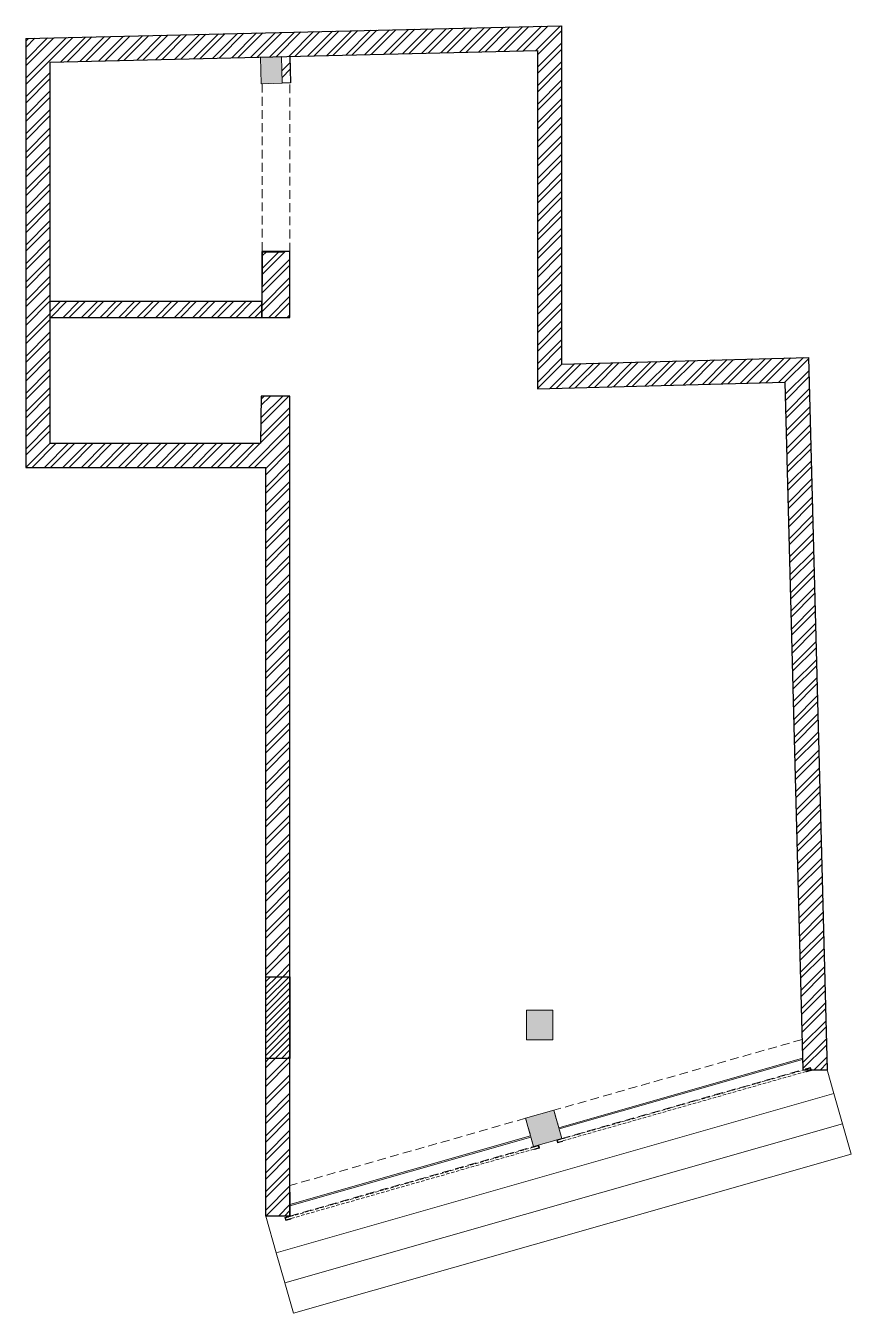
# Model space of a CAD drawing. Header units: feet. Extents: x -5156 to 2705, y -8476 to 3790.
import ezdxf

# ---------------------------------------------------------------- set-up
doc = ezdxf.new("R2010")
doc.units = ezdxf.units.FT
doc.header["$LTSCALE"] = 33
doc.header["$MEASUREMENT"] = 0
doc.linetypes.add('HIDDEN', pattern=[9.525, 6.35, -3.175])
doc.linetypes.add('HIDDENX2', pattern=[0.75, 0.5, -0.25])
for name, color, linetype, lineweight in [('A-COL', 243, 'Continuous', 9), ('A-Glazing', 4, 'Continuous', 20), ('A-shutter', 8, 'Continuous', 18), ('A-STAIR', 6, 'Continuous', 5), ('beam', 90, 'Continuous', 9), ('column hatch', 5, 'Continuous', 0), ('LN-HATCH', 251, 'Continuous', 0), ('rolling shutter', 1, 'Continuous', 5)]:
    doc.layers.add(name, color=color, linetype=linetype, lineweight=lineweight)
doc.layers.add('A-WALL', color=1, linetype='Continuous')

# ---------------------------------------------------------------- blocks, each defined once
blk = doc.blocks.new('*U3')
at = {"layer": 'A-shutter', "color": 5, "ltscale": 10}
for points in [[(41038450, -1561539), (41038450, -1561544), (41038405, -1561544), (41038405, -1561564), (41038450, -1561564), (41038450, -1561569), (41038400, -1561569), (41038400, -1561539)], [(41040864, -1561539), (41040864, -1561544), (41040909, -1561544), (41040909, -1561564), (41040864, -1561564), (41040864, -1561569), (41040914, -1561569), (41040914, -1561539)]]:
    blk.add_lwpolyline(points, close=True, dxfattribs=at)
at = {"layer": 'A-shutter', "color": 5, "linetype": 'HIDDENX2', "ltscale": 2}
blk.add_lwpolyline([(41038405, -1561544), (41038405, -1561564), (41040909, -1561564), (41040909, -1561544)], close=True, dxfattribs=at)

msp = doc.modelspace()

# ---------------------------------------------------------------- hatches: boundary and pattern name
at = {"layer": 'A-WALL'}
h = msp.add_hatch(dxfattribs=at)
h.set_pattern_fill('ANSI32', color=256, scale=370.881791, angle=180)
h.set_pattern_definition([(225, (-1007553.21, -27531.97), (98.344886, -98.344886), []), (225, (-1007618.77, -27531.97), (98.344886, -98.344886), [])])
h.paths.add_polyline_path([(-2640, 3499), (-2720, 3497), (-2714, 3243), (-2634, 3245)])
at = {"layer": 'column hatch'}
h = msp.add_hatch(color=8, dxfattribs=at)
h.dxf.hatch_style = 1
h.paths.add_polyline_path([(-2720, 3497), (-2920, 3492), (-2914, 3238), (-2714, 3243)])
h = msp.add_hatch(color=8, dxfattribs=at)
h.dxf.hatch_style = 1
h.paths.add_polyline_path([(-138, -5590), (-386, -5590), (-386, -5870), (-138, -5870)])
h = msp.add_hatch(color=8, dxfattribs=at)
h.dxf.hatch_style = 1
h.paths.add_polyline_path([(-128, -6543), (-396, -6619), (-320, -6888), (-51, -6811)])
at = {"layer": 'LN-HATCH'}
h = msp.add_hatch(dxfattribs=at)
h.set_pattern_fill('ANSI32', color=256, scale=333, angle=180)
h.set_pattern_definition([(225, (-9782350.3, 5280826.1), (88.2999593, -88.2999593), []), (225, (-9782409.16, 5280826.1), (88.2999593, -88.2999593), [])])
h.paths.add_polyline_path([(-2640, -6050), (-2870, -6050), (-2870, -7550), (-2640, -7550)])
h.paths.add_polyline_path([(-2909, 1012), (-2640, 1012), (-2640, 1638), (-2704, 1637), (-2904, 1637)])
h.paths.add_polyline_path([(-2640, 262), (-2915, 262), (-2919, -188), (-4926, -188), (-4926, 3444), (-283, 3555), (-283, 330), (2073, 395), (2245, -6156), (2475, -6156), (2297, 631), (-53, 566), (-53, 3790), (-5156, 3669), (-5156, -418), (-2870, -418), (-2870, -5270), (-2640, -5270)])
h = msp.add_hatch(dxfattribs=at)
h.set_pattern_fill('ANSI32', color=256, scale=333, angle=180)
h.set_pattern_definition([(225, (-9775514.48, 6771117.23), (88.2999593, -88.2999593), []), (225, (-9775573.35, 6771117.23), (88.2999593, -88.2999593), [])])
h.paths.add_polyline_path([(-2909, 1162), (-4926, 1162), (-4926, 1012), (-2909, 1012)])
h = msp.add_hatch(dxfattribs=at)
h.set_pattern_fill('ANSI31', color=256, scale=333, angle=180)
h.set_pattern_definition([(225, (-9782350.298, 5280826.097), (29.43331977, -29.43331977), [])])
h.paths.add_polyline_path([(-2640, -5270), (-2870, -5270), (-2870, -6050), (-2640, -6050)])

# ---------------------------------------------------------------- linework, layer by layer
at = {"layer": 'A-COL'}
for p, q in [((-2914, 3238), (-2920, 3492)), ((-2720, 3497), (-2714, 3243)), ((-2714, 3243), (-2914, 3238)), ((-386, -5590), (-386, -5870)), ((-138, -5590), (-386, -5590)), ((-138, -5870), (-138, -5590)), ((-138, -5870), (-386, -5870)), ((-128, -6543), (-396, -6619)), ((-396, -6619), (-320, -6888)), ((-51, -6811), (-128, -6543)), ((-51, -6811), (-320, -6888))]:
    msp.add_line(p, q, dxfattribs=at)
at = {"layer": 'A-Glazing'}
for points in [[(-80, -6709), (2242, -6047), (2242, -6059), (-77, -6721)], [(-2640, -7440), (-349, -6786), (-345, -6798), (-2640, -7453)]]:
    msp.add_lwpolyline(points, close=True, dxfattribs=at)
at = {"layer": 'A-STAIR'}
for p, q in [((2540, -6384), (2475, -6156)), ((-2771, -7900), (-2870, -7550))]:
    msp.add_line(p, q, dxfattribs=at)
for points in [[(2622, -6672), (2540, -6384), (-2771, -7900), (-2688, -8188)], [(2705, -6961), (2622, -6672), (-2688, -8188), (-2606, -8476)]]:
    msp.add_lwpolyline(points, close=True, dxfattribs=at)
at = {"layer": 'A-WALL'}
for p, q in [((-5156, 3669), (-53, 3790)), ((-53, 3790), (-53, 566)), ((-5156, 3669), (-5156, -418)), ((-4926, 3444), (-283, 3555)), ((-4926, 3444), (-4926, -188)), ((-2640, 3499), (-2634, 3245)), ((-283, 3555), (-283, 330)), ((-2634, 3245), (-2714, 3243)), ((-2904, 1637), (-2909, 1012)), ((-2904, 1637), (-2704, 1637)), ((-2640, 1638), (-2704, 1637)), ((-2704, 1637), (-2704, 1637)), ((-2640, 1012), (-2640, 1638)), ((-53, 566), (2297, 631)), ((2297, 631), (2475, -6156)), ((-283, 330), (2073, 395)), ((2073, 395), (2245, -6156)), ((-2915, 262), (-2919, -188)), ((-2640, -7322), (-2640, 262)), ((-4926, -188), (-2919, -188)), ((-5156, -418), (-2870, -418)), ((-2870, -7550), (-2870, -418)), ((-2870, -6050), (-2870, -5270)), ((-2870, -5270), (-2640, -5270)), ((-2640, -5270), (-2640, -6050)), ((-2640, -6050), (-2870, -6050)), ((2245, -6156), (2475, -6156)), ((-2640, -7322), (-2640, -7550)), ((-2640, -7550), (-2640, -7322)), ((-2640, -7550), (-2870, -7550))]:
    msp.add_line(p, q, dxfattribs=at)
for points in [[(-2909, 1012), (-2640, 1012), (-2640, 1638), (-2909, 1638)], [(-4926, 1012), (-2909, 1012), (-2909, 1162), (-4926, 1162)]]:
    msp.add_lwpolyline(points, close=True, dxfattribs=at)
msp.add_lwpolyline([(-2640, 262), (-2915, 262)], dxfattribs=at)
at = {"layer": 'beam', "linetype": 'HIDDEN', "ltscale": 0.4}
for points in [[(-2640, 1638), (-2640, 1638), (-2640, 3245), (-2714, 3243), (-2904, 3238), (-2904, 1637), (-2640, 1638)], [(2245, -6156), (2237, -5868), (-128, -6543), (-51, -6811)], [(-320, -6888), (-396, -6619), (-2640, -7260), (-2640, -7322), (-2640, -7550)]]:
    msp.add_lwpolyline(points, close=True, dxfattribs=at)

# ---------------------------------------------------------------- block references
at = {"layer": 'rolling shutter', "rotation": 15.92835429856484}
for p in [(-39891397, -9767619), (-39893986, -9768358)]:
    msp.add_blockref('*U3', p, dxfattribs=at)

doc.saveas('drawing.dxf')
